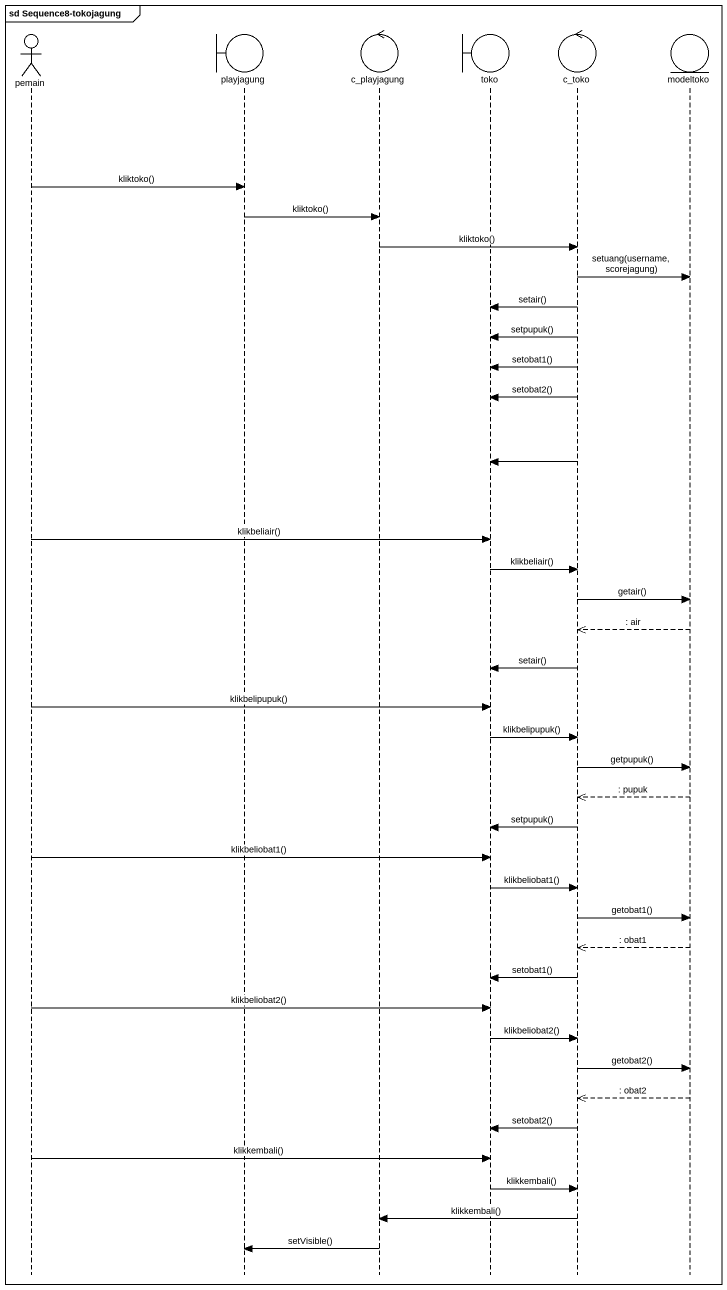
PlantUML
@startuml
mainframe sd Sequence8-tokojagung
hide footbox
actor pemain
boundary playjagung
control c_playjagung
boundary toko
control c_toko
entity modeltoko

pemain -> playjagung : kliktoko()
playjagung -> c_playjagung : kliktoko()
c_playjagung -> c_toko : kliktoko()
c_toko -> modeltoko : setuang(username, scorejagung)
c_toko -> toko : setair()
c_toko -> toko : setpupuk()
c_toko -> toko : setobat1()
c_toko -> toko : setobat2()
c_toko -> toko
pemain -> toko : klikbeliair()
toko -> c_toko : klikbeliair()
c_toko -> modeltoko : getair()
modeltoko -->> c_toko : : air
c_toko -> toko : setair()
pemain -> toko : klikbelipupuk()
toko -> c_toko : klikbelipupuk()
c_toko -> modeltoko : getpupuk()
modeltoko -->> c_toko : : pupuk
c_toko -> toko : setpupuk()
pemain -> toko : klikbeliobat1()
toko -> c_toko : klikbeliobat1()
c_toko -> modeltoko : getobat1()
modeltoko -->> c_toko : : obat1
c_toko -> toko : setobat1()
pemain -> toko : klikbeliobat2()
toko -> c_toko : klikbeliobat2()
c_toko -> modeltoko : getobat2()
modeltoko -->> c_toko : : obat2
c_toko -> toko : setobat2()
pemain -> toko : klikkembali()
toko -> c_toko : klikkembali()
c_toko -> c_playjagung : klikkembali()
c_playjagung -> playjagung : setVisible()
@enduml
